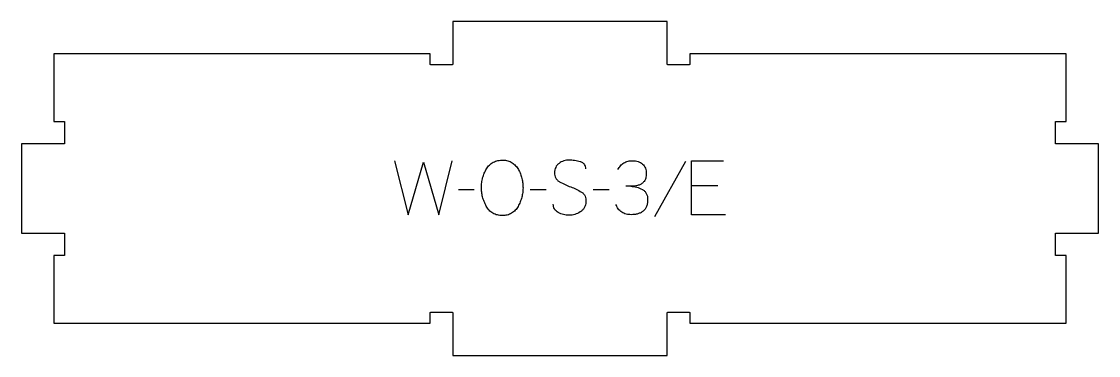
# Model space of a CAD drawing. Extents: x 0 to 600, y 0 to 186.
import ezdxf

# ---------------------------------------------------------------- set-up
doc = ezdxf.new("R2010")
doc.units = 0
doc.layers.add('1_ANYTOOL_1MMDEEP_LABELS_S', color=2, linetype='CONTINUOUS')
doc.layers.add('4_ANYTOOL_CUTTHROUGH_OUTSI', color=5, linetype='CONTINUOUS')

msp = doc.modelspace()

# ---------------------------------------------------------------- linework, layer by layer
at = {"layer": '1_ANYTOOL_1MMDEEP_LABELS_S'}
for p, q in [((369.542857, 107.728571), (352.357143, 76.957143)), ((251.942857, 92.085714), (243.157143, 92)), ((291.971428, 92.085714), (283.185714, 92)), ((327.028571, 92.085714), (318.242857, 92)), ((387.628571, 94.271428), (372.971428, 94.271428))]:
    msp.add_line(p, q, dxfattribs=at)
for points in [[(207.585714, 108.2), (215.3, 78.2), (223.742857, 107.3), (232.228571, 78.2), (239.728571, 108.2)], [(391.914286, 78.2), (372.971428, 78.2), (372.971428, 108.2), (390.8, 108.2)]]:
    msp.add_lwpolyline(points, dxfattribs=at)
msp.add_lwpolyline([(268.014286, 108.542857, -0.064784), (270.688241, 108.194936, -0.088904), (273.114286, 107.064285, -0.05419), (275.03685, 105.372155, -0.051179), (276.564286, 103.314285, -0.041653), (277.746485, 100.885513, -0.036749), (278.535714, 98.3, -0.024892), (278.993493, 95.680737, -0.030823), (279.157143, 93.028571, -0.034269), (278.980623, 90.456074, -0.031918), (278.466071, 87.928571, -0.031725), (277.577884, 85.319174, -0.026303), (276.392857, 82.828571, -0.058719), (274.869076, 80.666824, -0.077745), (272.830357, 79.003571, -0.077243), (270.343369, 78.024734, -0.055252), (267.671428, 77.728571, -0.054051), (264.917503, 78.02715, -0.077615), (262.351786, 79.025, -0.078558), (260.276712, 80.712073, -0.060481), (258.735714, 82.914285, -0.02629), (257.549054, 85.453505, -0.031299), (256.6625, 88.110714, -0.031469), (256.147461, 90.69753, -0.033416), (255.971428, 93.328571, -0.032847), (256.150106, 96.04552, -0.035049), (256.694643, 98.7125, -0.03503), (257.610616, 101.289539, -0.032231), (258.864286, 103.721428, -0.062518), (260.486174, 105.788523, -0.074052), (262.598214, 107.3375, -0.072322), (265.225067, 108.268391, -0.049083)], format="xyb", close=True, dxfattribs=at)
for points in [[(314.214286, 103.614285, 0.071867), (314.021172, 104.950892, 0.100684), (313.394643, 106.132143, 0.047558), (312.920089, 106.608593, 0.038563), (312.370089, 106.997321, 0.037928), (311.672901, 107.344789, 0.026634), (310.935714, 107.6, 0.028461), (307.912381, 108.285982, 0.041577), (304.828571, 108.542857, 0.036938), (303.326211, 108.431717, 0.041531), (301.860714, 108.0875, 0.041583), (300.483337, 107.510291, 0.038125), (299.214286, 106.721428, 0.057611), (298.144133, 105.729524, 0.065808), (297.35, 104.508928, 0.06469), (296.872504, 103.049374, 0.046778), (296.728571, 101.514285, 0.052235), (296.890927, 99.964443, 0.075448), (297.435714, 98.514285, 0.076671), (298.351806, 97.341233, 0.061023), (299.557143, 96.457143, 0.021951), (302.585997, 94.929797, 0.018213), (305.728571, 93.65, -0.02405), (308.830056, 92.344538, -0.02981), (311.771428, 90.714285, -0.068439), (312.91273, 89.748355, -0.079282), (313.721428, 88.496428, -0.076308), (314.146428, 86.917746, -0.047772), (314.171428, 85.271428, -0.046243), (313.878194, 83.590469, -0.06359), (313.228571, 82.019643, -0.064671), (312.255747, 80.735454, -0.057073), (311, 79.721428, -0.067522), (308.031691, 78.358518, -0.070793), (304.807143, 77.857143, -0.064027), (301.668128, 78.219658, -0.070447), (298.742857, 79.4, -0.054374), (297.58444, 80.249632, -0.074742), (296.685714, 81.360714, -0.075199), (296.162707, 82.667092, -0.057737), (296, 84.071428)], [(332, 103.271428, -0.060092), (333.388217, 105.357562, -0.080583), (335.289286, 106.967857, -0.079919), (337.645351, 107.915622, -0.055798), (340.185714, 108.2, -0.035013), (341.741614, 108.090912, -0.047512), (343.255357, 107.728571, -0.048382), (344.544782, 107.142531, -0.050886), (345.692857, 106.314285, -0.060051), (346.618761, 105.267498, -0.058597), (347.273214, 104.032143, -0.056917), (347.669344, 102.521227, -0.03878), (347.771428, 100.957143, -0.02544), (347.708413, 99.719425, -0.041152), (347.482143, 98.503571, -0.042175), (347.138329, 97.5633, -0.059142), (346.614286, 96.714285, -0.068767), (345.323589, 95.481791, -0.072211), (343.742857, 94.657143, -0.043093), (341.915745, 94.18955, -0.035742), (340.035714, 94.014285, -0.002283), (338.18225, 93.982893, -0.003092), (336.328571, 93.971428)], [(339.114286, 93.971428, -0.052004), (342.447368, 93.458626, -0.057563), (345.585714, 92.235714, -0.070633), (346.86025, 91.31111, -0.079113), (347.803571, 90.055357, -0.075641), (348.380359, 88.400499, -0.046128), (348.542857, 86.642857, -0.033924), (348.40926, 84.676082, -0.057836), (347.921428, 82.775, -0.060832), (347.162451, 81.346025, -0.072757), (346.057143, 80.171428, -0.05358), (344.662551, 79.290347, -0.043301), (343.121428, 78.692857, -0.042335), (341.222941, 78.310607, -0.028525), (339.285714, 78.2, -0.059964), (336.574213, 78.526358, -0.089395), (334.1, 79.625, -0.089624), (332.175832, 81.509446, -0.061164), (330.885714, 83.9)]]:
    msp.add_lwpolyline(points, format="xyb", dxfattribs=at)
at = {"layer": '4_ANYTOOL_CUTTHROUGH_OUTSI'}
msp.add_lwpolyline([(581.5, 167.5), (372, 167.5), (372, 161.75, -0.414214), (371.75, 161.5), (359.75, 161.5, -0.414214), (359.5, 161.75), (359.5, 185.5), (240, 185.5), (240, 161.75, -0.414214), (239.75, 161.5), (227.75, 161.5, -0.414214), (227.5, 161.75), (227.5, 167.5), (18, 167.5), (18, 130), (23.75, 130, -0.414214), (24, 129.75), (24, 117.75, -0.414214), (23.75, 117.5), (0, 117.5), (0, 68), (23.75, 68, -0.414214), (24, 67.75), (24, 55.75, -0.414214), (23.75, 55.5), (18, 55.5), (18, 18), (227.5, 18), (227.5, 23.75, -0.414214), (227.75, 24), (239.75, 24, -0.414214), (240, 23.75), (240, 0), (359.5, 0), (359.5, 23.75, -0.414214), (359.75, 24), (371.75, 24, -0.414214), (372, 23.75), (372, 18), (581.5, 18), (581.5, 55.5), (575.75, 55.5, -0.414214), (575.5, 55.75), (575.5, 67.75, -0.414214), (575.75, 68), (599.5, 68), (599.5, 117.5), (575.75, 117.5, -0.414214), (575.5, 117.75), (575.5, 129.75, -0.414214), (575.75, 130), (581.5, 130)], format="xyb", close=True, dxfattribs=at)

doc.saveas('drawing.dxf')
